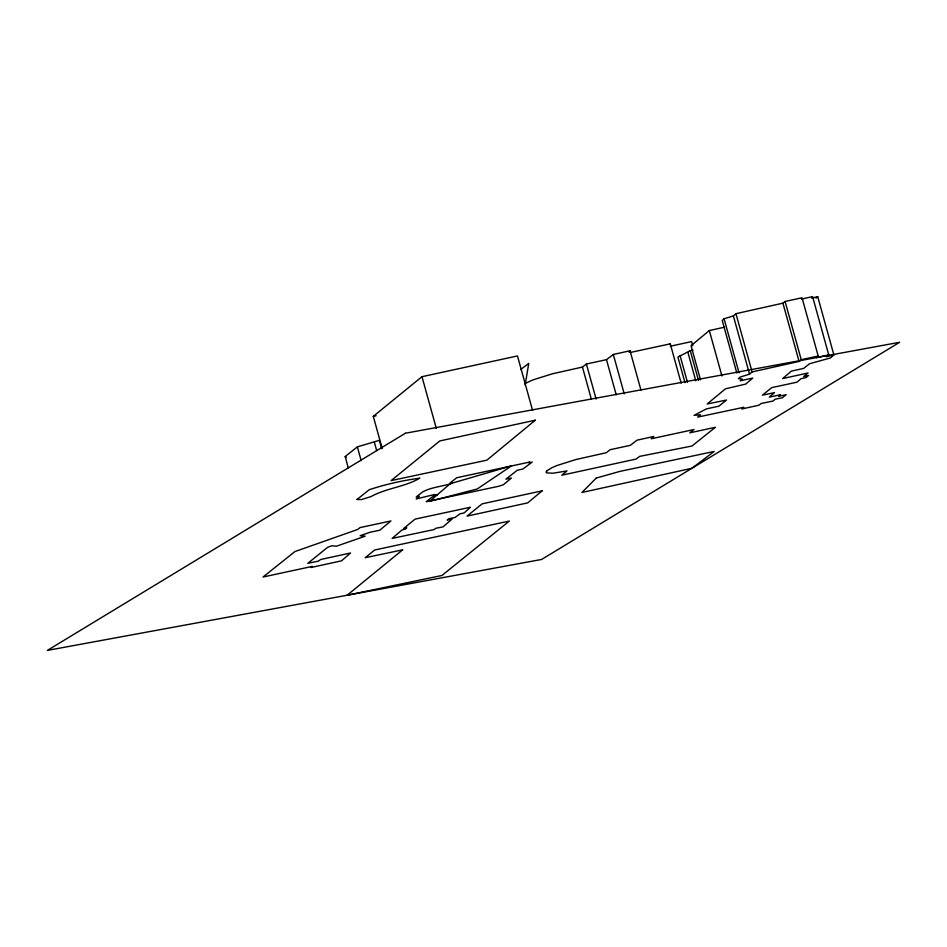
<?xml version="1.0" encoding="UTF-8"?>
<svg xmlns="http://www.w3.org/2000/svg" width="947" height="947" viewBox="0 0 947 947"><rect width="100%" height="100%" fill="white"/><g stroke="black" fill="none" stroke-linecap="round" stroke-linejoin="round"><path stroke-width="1.42" d="M348.212 467.842L345.229 456.466L357.362 446.877L379.356 440.331L381.653 448.618M525.123 385.038L528.746 363.399L520.578 369.602M628.737 351.941L630.039 350.769L640.953 390.105M816.042 298.175L817.735 296.695L833.881 354.947L830.519 357.919L809.496 363.766L803.731 368.371L791.396 371.129L782.636 378.587L808.063 372.976L803.683 376.515L808.549 375.474L805.968 377.604L801.055 378.693L796.983 382.174L771.746 387.619L762.406 395.195L774.492 392.626L769.307 397.113L780.494 394.769L778.671 396.284L786.211 394.686L782.269 397.776L775.273 399.184L773.06 401.019L761.045 403.529L758.878 405.233L741.927 408.938L743.809 407.293L697.69 417.094L700.555 414.798L694.044 415.366L706.403 408.891L718.868 406.192L726.503 400.036L707.196 403.967L725.485 388.803L745.703 384.103L752.758 378.066L740.223 380.824L742.259 379.049L738.388 378.658L740.223 377.048L749.527 374.16L752.107 371.934L799.079 361.423L801.245 359.718L818.196 356.013L802.038 297.76L785.087 301.466L782.92 303.17L735.949 313.682L733.369 315.907L724.076 318.796L722.23 320.417L736.813 372.976M818.196 356.013L816.314 357.658L828.72 354.841L812.573 296.589L801.541 299.098M724.491 327.188L709.327 330.55L691.05 345.714L700.508 379.818M828.72 354.841L826.506 356.676L833.881 354.947M382.186 448.487L373.284 416.36L421.971 376.693L517.464 355.942L532.581 410.418M684.989 382.695L677.898 357.114L690.256 350.639L693.015 350.047M669.73 344.258L670.263 343.844L681.165 383.168M526.07 383.133L527.657 382.304A28.753 4.546 -15.5 0 1 533.682 379.676L552.302 373.816L582.452 367.069L586.394 364.003L606.482 359.671L613.313 354.474L630.039 350.769M811.579 298.139L817.735 296.695M630.11 352.521L670.263 343.844M670.298 346.223L691.618 341.595L692.79 345.809M373.284 416.36L376.137 415.757M346.306 457.164L345.146 456.785M785.087 301.466L801.245 359.718M782.92 303.17L799.079 361.423M735.949 313.682L752.107 371.934M733.369 315.907L749.527 374.16M724.076 318.796L739.039 372.787M709.327 330.55L721.934 376.006M690.256 350.639L698.519 380.481M687.936 352.473L695.808 380.895M680.017 355.445L687.51 382.434M613.313 354.474L624.227 393.81M606.482 359.671L616.225 394.792M586.394 364.003L596.137 399.113M582.452 367.069L591.413 399.374M421.971 376.693L436.307 428.375M374.385 442.308L376.681 450.594M357.362 446.877L361.186 460.692M357.043 499.483L361.505 499.554L370.857 496.654C386.34 488.06 404.914 486.983 419.841 478.128C402.818 480.484 385.689 484.26 369.235 489.717L357.043 499.483M546.727 470.979L546.277 471.57A28.067 4.439 -15.5 0 0 546.715 472.884L553.072 473.216L567.028 470.919L561.808 475.205L636.017 459.094L639.722 456.359L691.997 446.013L715.387 427.286L689.795 432.838L694.021 429.524L651.193 438.781L653.809 436.46L637.082 440.166L630.252 445.362L610.152 449.683L606.222 452.749L576.06 459.496L557.452 465.368A28.753 4.546 -15.5 0 0 551.414 467.984L546.727 470.979M529.515 462.1L528.793 462.834L532.238 462.065L522.898 469.014L517.251 470.268L505.923 479.17L511.416 478.046L503.425 484.71L498.797 486.249L426.209 501.697L433.146 496.287L437.478 494.76L434.01 494.606L416.23 498.974L419.343 496.299L416.207 496.95L422.622 491.919C431.69 486.983 442.356 486.604 452.145 483.242L449.884 483.136L456.714 477.738L529.515 462.1M596.302 478.034L581.943 492.476L691.902 468.292L714.192 451.447L620.036 471.357L596.302 478.034M312.143 566.436L311.03 567.49L341.547 560.825L350.556 553.001L320.678 559.499L318.299 561.169L307.799 563.335L327.532 547.39L331.888 545.744L336.386 546.23L365.175 536.18L360.144 535.718L370.218 532.202L379.723 530.261L390.933 520.945L360.049 527.586L357.765 529.432L294.908 551.58L263.065 577.007L312.143 566.436M406.654 527.858L405.103 529.255L402.073 529.929L392.129 538.417L433.939 529.598L436.022 528.213L442.924 526.946L452.027 519.098L447.197 520.045L448.878 518.672L455.081 517.476L459.84 513.89L464.255 512.836L470.422 507.237L415.094 519.122L403.469 528.615L406.654 527.858M450.18 483.716L429.618 501.377L477.205 488.983L511.617 465.817L450.18 483.716M542.134 490.842L527.716 502.869L467.049 516.127L482.106 503.851L542.134 490.842M535.292 420.196L486.865 460.171L391.099 480.626L439.787 440.947L535.292 420.196M402.641 549.864L347.111 595.249L441.929 575.48L509.356 521.051L374.692 549.994L365.199 557.712L402.641 549.864M405.387 433.241L47.35 650.411L541.613 559.452L899.65 342.281L405.387 433.241"/></g></svg>
